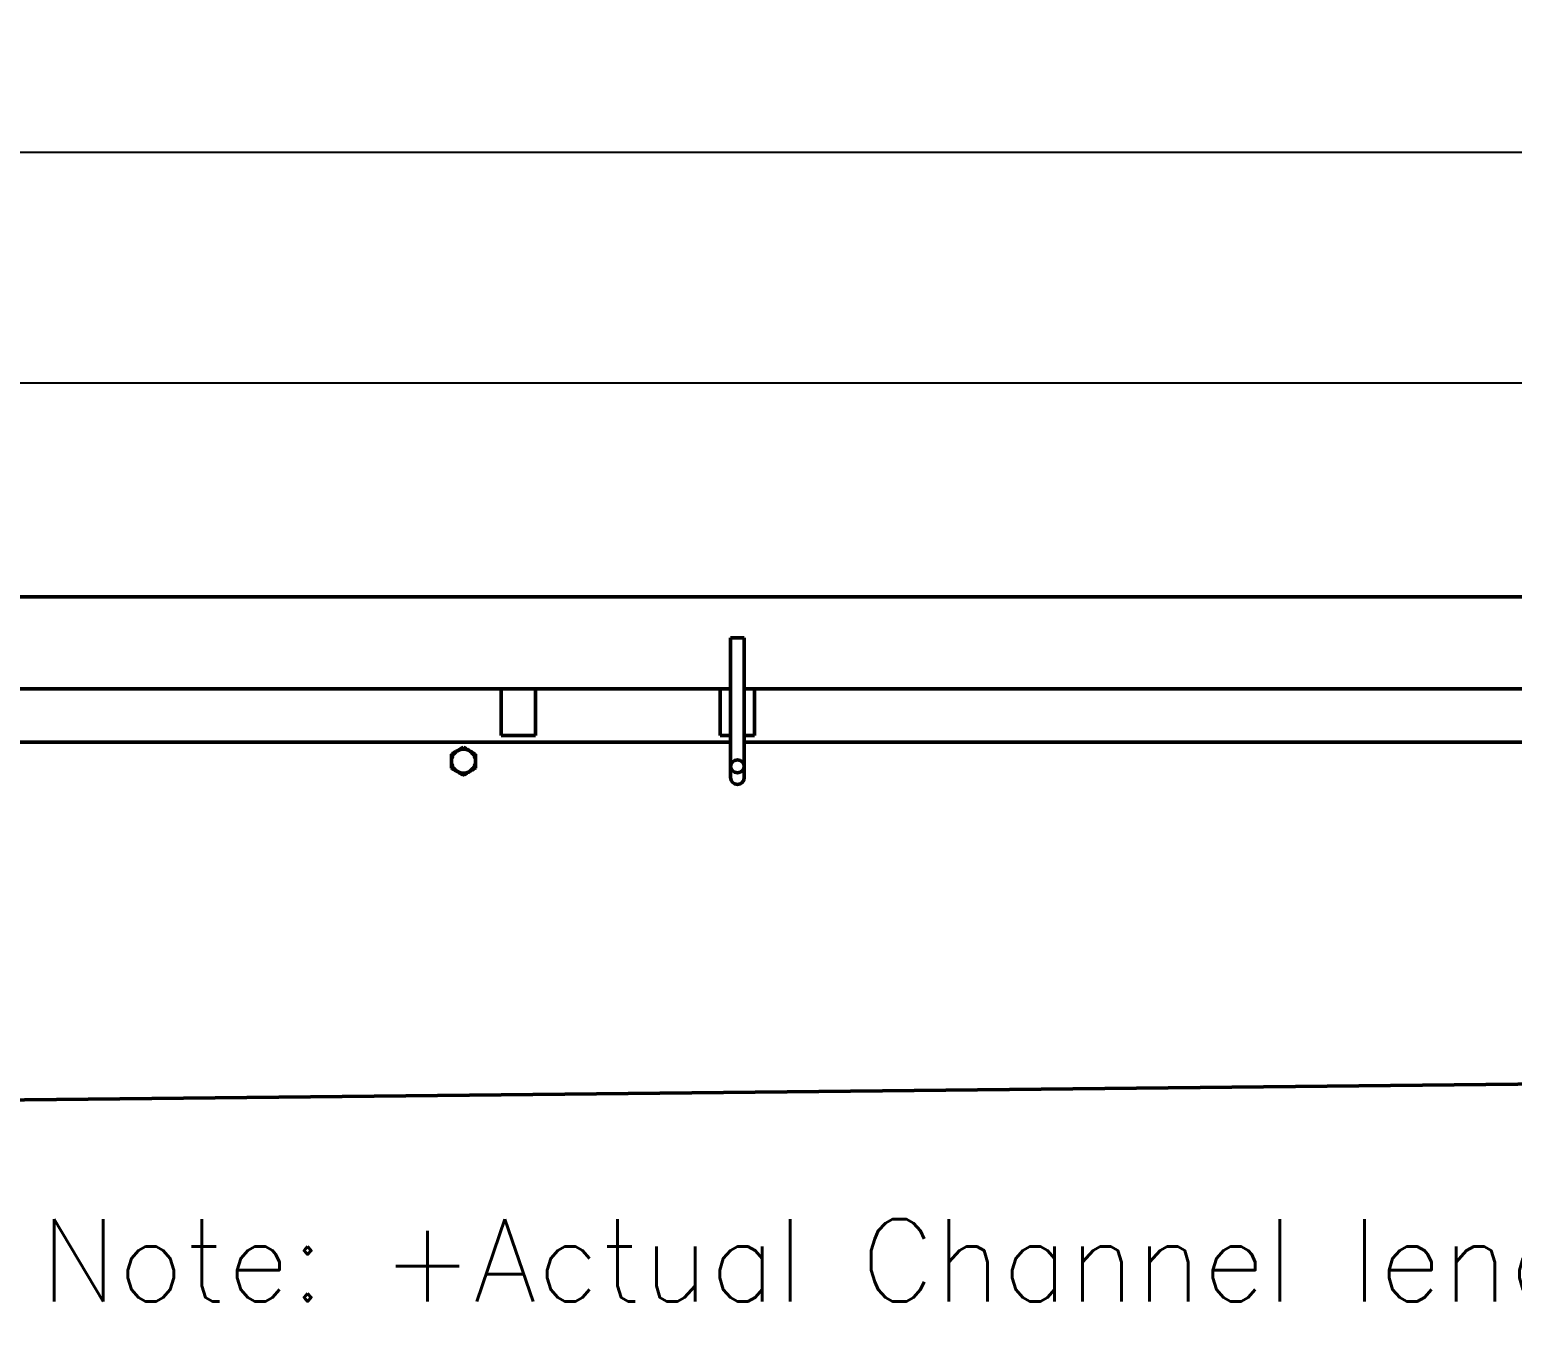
# Model space of a CAD drawing. Header units: inches. Extents: x 6 to 170, y 1 to 50.
# Drawn here: x 60.14 to 87.19, y 3.94 to 27.66 of the extents above; entities that cross this region are included whole.
import ezdxf

# ---------------------------------------------------------------- set-up
doc = ezdxf.new("R2010")
doc.units = ezdxf.units.IN
doc.header["$LTSCALE"] = 8
doc.header["$MEASUREMENT"] = 0
doc.layers.add('Visible (ANSI)', color=7, linetype='Continuous', lineweight=50)
doc.styles.get("Standard").update_dxf_attribs({"font": 'romans.shx'})
doc.dimstyles.get("Standard").update_dxf_attribs({"dimtxt": 1.5, "dimasz": 0.75, "dimexe": 0.5, "dimexo": 0.5, "dimgap": 0.09, "dimtad": 0, "dimtih": 1, "dimtoh": 1, "dimdec": 5, "dimzin": 0, "dimdsep": 46, "dimlunit": 5, "dimtxsty": 'Standard', "dimcen": 0, "dimclrd": 256, "dimclre": 256, "dimclrt": 256, "dimadec": 0, "dimazin": 0, "dimtfac": 0.75, "dimtdec": 5, "dimtofl": 0, "dimtmove": 0, "dimatfit": 3, "dimfxl": 0, "dimtolj": 1, "dimtzin": 0, "dimlwd": -1, "dimlwe": -1, "dimarcsym": 0})

# ---------------------------------------------------------------- blocks, each defined once
blk = doc.blocks.new('*D8')
for p, q in [((47.052, 17.807), (47.052, 21.711)), ((167.052, 17.807), (167.052, 21.711)), ((48.552, 21.211), (99.078, 21.211)), ((165.552, 21.211), (112.292, 21.211))]:
    blk.add_line(p, q)
for points in [[(48.552, 21.461), (48.552, 20.961), (47.052, 21.211)], [(165.552, 21.461), (165.552, 20.961), (167.052, 21.211)]]:
    blk.add_solid(points)
at = {"layer": 'Defpoints', "color": 0}
for p in [(167.052, 21.211), (47.052, 17.307), (167.052, 17.307)]:
    blk.add_point(p, dxfattribs=at)
at = {"insert": (105.685, 21.211), "char_height": 1.5, "attachment_point": 5}
blk.add_mtext('\\A1;120 [3048]', dxfattribs=at)
blk = doc.blocks.new('*D9')
for p, q in [((44.552, 15.152), (44.552, 25.921)), ((167.052, 17.807), (167.052, 25.921)), ((46.052, 25.421), (97.442, 25.421)), ((165.552, 25.421), (111.567, 25.421))]:
    blk.add_line(p, q)
for points in [[(46.052, 25.671), (46.052, 25.171), (44.552, 25.421)], [(165.552, 25.671), (165.552, 25.171), (167.052, 25.421)]]:
    blk.add_solid(points)
at = {"layer": 'Defpoints', "color": 0}
for p in [(167.052, 25.421), (167.052, 17.307), (44.552, 14.652)]:
    blk.add_point(p, dxfattribs=at)
at = {"insert": (104.504, 25.421), "char_height": 1.5, "attachment_point": 5}
blk.add_mtext('\\A1;122{\\H0.750000x;\\S1/2;} [3111]', dxfattribs=at)

msp = doc.modelspace()

# ---------------------------------------------------------------- linework, layer by layer
at = {"layer": 'Visible (ANSI)'}
for p, q in [((47.052053, 17.307259), (167.052053, 17.307259)), ((72.927053, 16.557259), (73.177053, 16.557259)), ((72.927053, 16.557259), (72.927053, 16.117259)), ((73.177053, 16.557259), (73.177053, 16.117259)), ((72.927053, 16.117259), (72.927053, 16.075472)), ((72.927053, 16.075472), (72.927053, 14.212832)), ((73.177053, 16.075472), (73.177053, 16.117259)), ((73.177053, 16.075472), (73.177053, 14.212832)), ((52.552053, 15.628259), (72.927053, 15.628259)), ((68.739553, 15.628259), (68.739553, 14.778259)), ((69.364553, 15.628259), (69.364553, 14.778259)), ((72.739553, 15.628259), (72.739553, 14.778259)), ((73.177053, 15.628259), (90.552053, 15.628259)), ((73.364553, 15.628259), (73.364553, 14.778259)), ((72.927053, 14.652259), (52.552053, 14.652259)), ((69.364553, 14.778259), (68.739553, 14.778259)), ((72.927053, 14.778259), (72.739553, 14.778259)), ((73.364553, 14.778259), (73.177053, 14.778259)), ((90.552053, 14.652259), (73.177053, 14.652259)), ((72.927053, 14.016548), (72.927053, 14.212832)), ((73.177053, 14.016548), (73.177053, 14.212832)), ((72.927053, 14.016548), (72.927053, 14.006686)), ((73.177053, 14.006686), (73.177053, 14.016548)), ((122.802678, 8.780318), (44.552063, 7.965207))]:
    msp.add_line(p, q, dxfattribs=at)
for centre, radius, start, end in [((68.052053, 14.307259), 0.21875, 120, 180), ((68.052053, 14.307259), 0.21875, 60, 120), ((68.052053, 14.307259), 0.21875, 0, 60), ((68.052053, 14.307259), 0.21875, 180, 240), ((68.052053, 14.307259), 0.21875, 240, 300), ((68.052053, 14.307259), 0.21875, 300, 0), ((73.052053, 14.006686), 0.125, 180, 0)]:
    msp.add_arc(centre, radius, start, end, dxfattribs=at)
msp.add_ellipse((73.052053, 14.212832), major_axis=(-0.125, 0), ratio=0.946930129, dxfattribs=at)
for points in [[(67.833303, 14.433555), (67.891917, 14.467395), (67.942678, 14.496702)], [(67.833303, 14.307259), (67.833303, 14.365873), (67.833303, 14.433555)], [(67.942678, 14.496702), (67.993439, 14.526009), (68.052053, 14.55985)], [(68.052053, 14.55985), (68.110667, 14.526009), (68.161428, 14.496702)], [(68.161428, 14.496702), (68.212189, 14.467395), (68.270803, 14.433555)], [(68.270803, 14.433555), (68.270803, 14.365873), (68.270803, 14.307259)], [(67.833303, 14.180964), (67.833303, 14.248645), (67.833303, 14.307259)], [(67.942678, 14.117816), (67.891917, 14.147123), (67.833303, 14.180964)], [(68.052053, 14.054668), (67.993439, 14.088509), (67.942678, 14.117816)], [(68.161428, 14.117816), (68.110667, 14.088509), (68.052053, 14.054668)], [(68.270803, 14.180964), (68.212189, 14.147123), (68.161428, 14.117816)], [(68.270803, 14.307259), (68.270803, 14.248645), (68.270803, 14.180964)]]:
    msp.add_rational_spline(points, [1, 1.0379548493, 1], degree=2, dxfattribs=at)

# ---------------------------------------------------------------- texts
at = {"color": 7, "insert": (60.322892, 6.45704), "char_height": 1.5, "attachment_point": 1}
msp.add_mtext_dynamic_manual_height_columns('\\A1;Note: +Actual Channel length is 122{\\H0.7x;\\S1/2;} [3112] to allow for overlap.', width=83.66065048, gutter_width=1, heights=[0], dxfattribs=at)

# ---------------------------------------------------------------- dimensions: what is measured, and where the dimension line sits
at = {"color": 7}
for base, p1, picture, middle in [((167.052053, 25.421078), (44.552063, 14.652259), '*D9', (104.504032, 25.421078)), ((167.052053, 21.21134), (47.052053, 17.307259), '*D8', (105.685186, 21.21134))]:
    dim = msp.add_linear_dim(base=base, p1=p1, p2=(167.052053, 17.307259), dimstyle='Standard', override={"dimasz": 1.5, "dimgap": 0.25, "dimtix": 1}, dxfattribs=at)
    dim.commit()
    dim.dimension.update_dxf_attribs({"geometry": picture, "text_midpoint": middle, "dimtype": 160})

doc.saveas('drawing.dxf')
